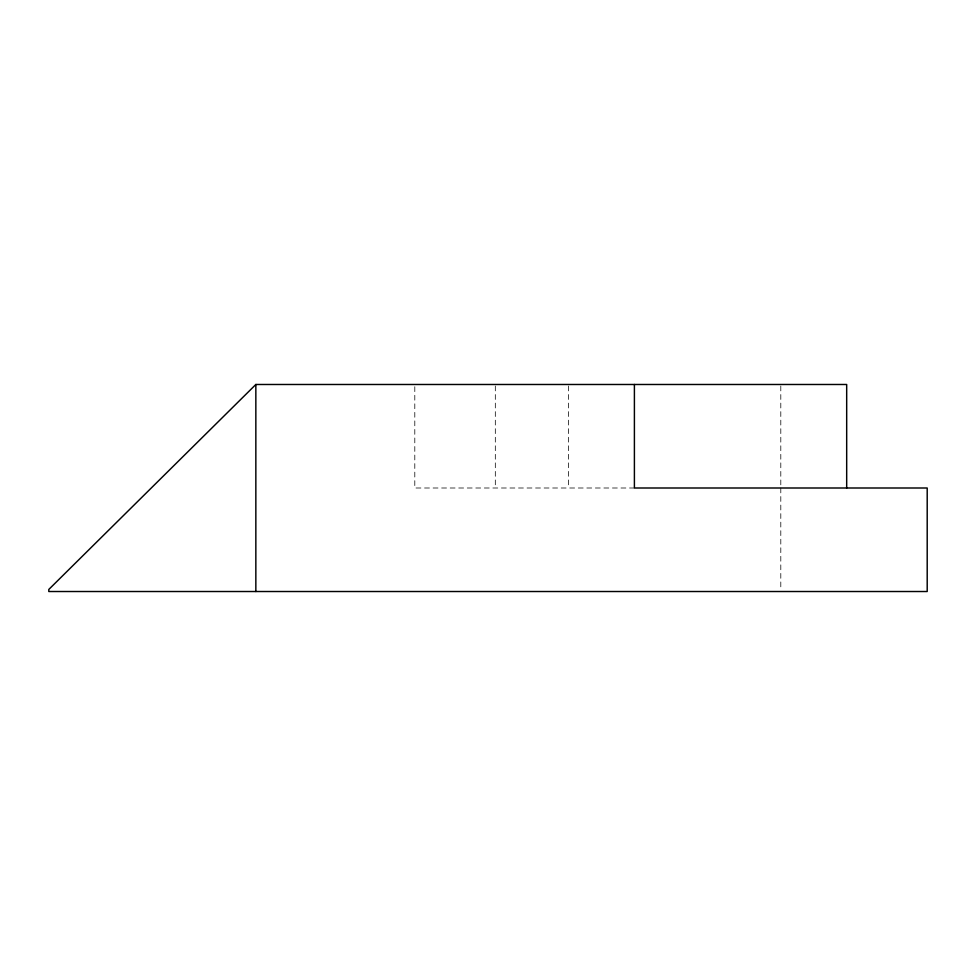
<?xml version="1.0" encoding="UTF-8"?>
<svg xmlns="http://www.w3.org/2000/svg" width="976" height="976" viewBox="0 0 976 976"><rect width="100%" height="100%" fill="white"/><g stroke="black" fill="none" stroke-linecap="round" stroke-linejoin="round"><path stroke-width="0.73" stroke-dasharray="4.88 3.66" d="M634.4 488L414.8 488L414.8 386.008M780.8 386.008L780.8 486.475M780.8 488L780.8 589.992M568.52 386.008L568.52 488M495.32 386.008L495.32 488"/><path stroke-width="1.46" d="M846.68 488L846.68 384.483L255.846 384.483L48.8 589.455L48.8 591.517L927.2 591.517L927.2 488L634.4 488L634.4 384.483M255.846 384.483L255.846 591.517"/></g></svg>
